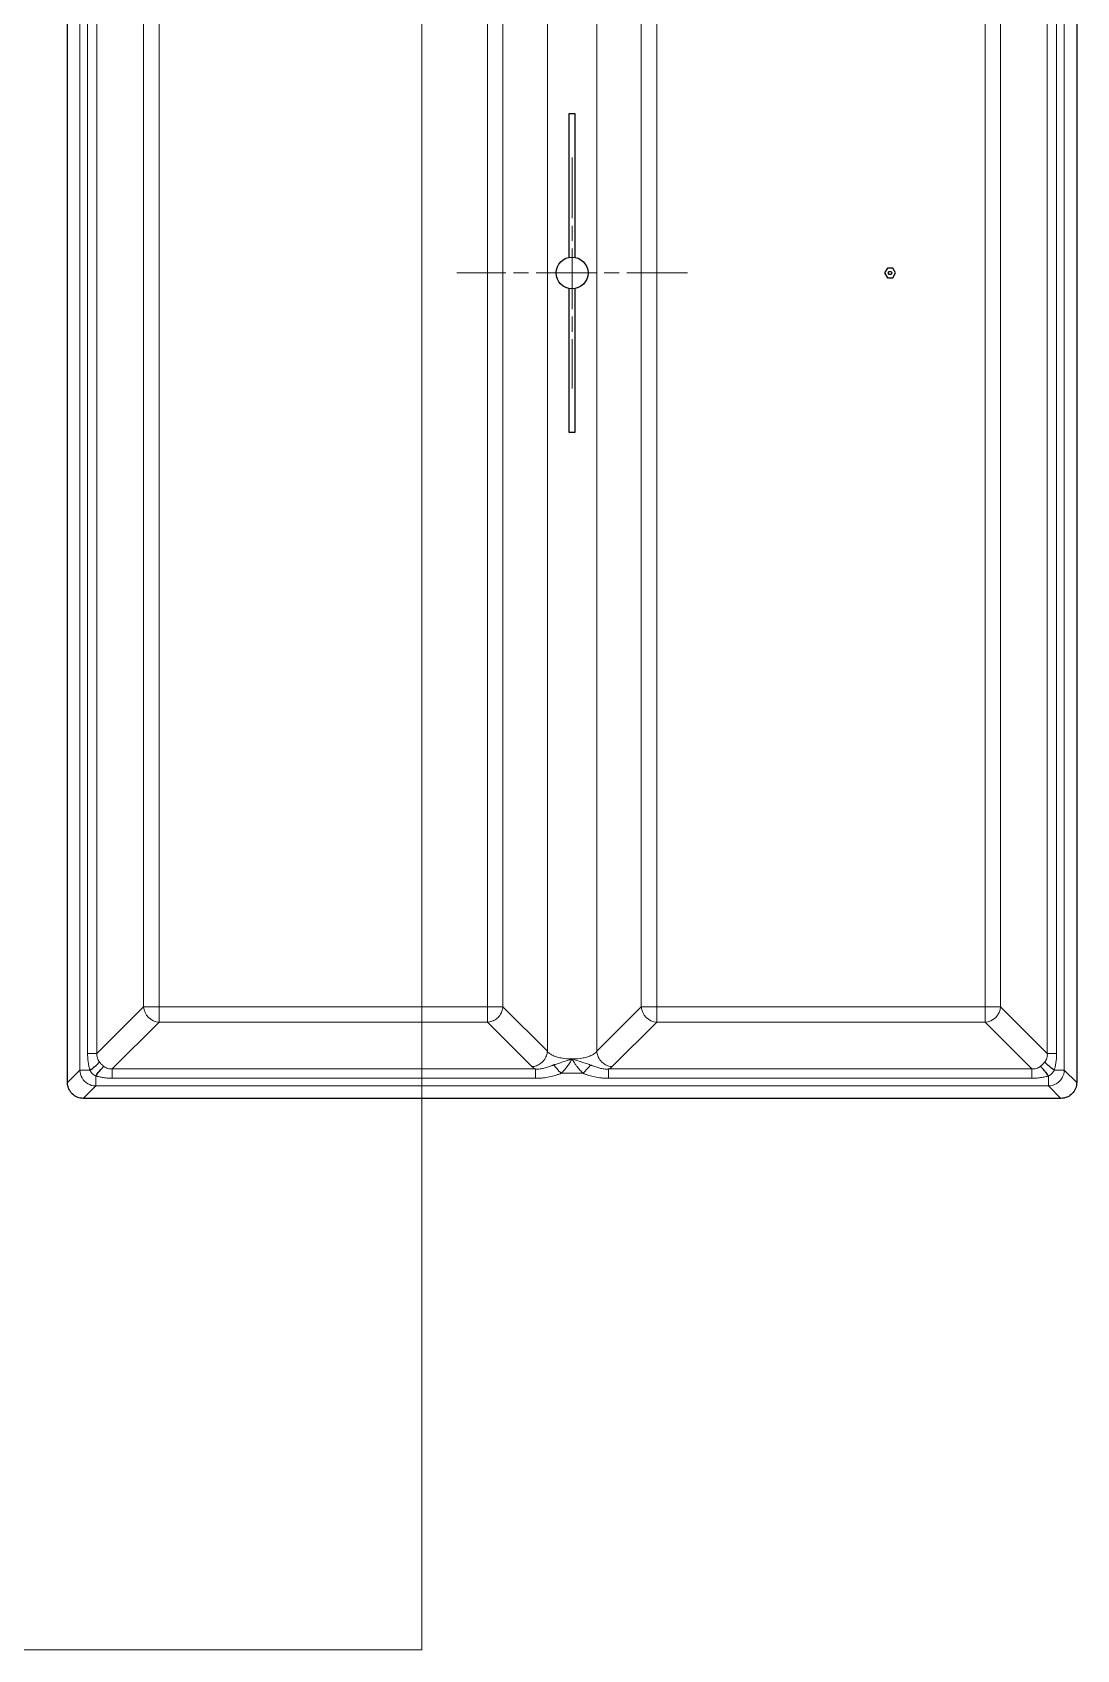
# Model space of a CAD drawing. Header units: millimetres. Extents: x 0 to 1486, y 0 to 1051.
# Drawn here: x 271.5 to 304.4, y 306.4 to 357.2 of the extents above; entities that cross this region are included whole.
import ezdxf

# ---------------------------------------------------------------- set-up
doc = ezdxf.new("R2010")
doc.units = ezdxf.units.MM
doc.header["$LTSCALE"] = 1.25
doc.linetypes.add('CHAIN', pattern=[0.3543, 0.2362, -0.0295, 0.0591, -0.0295])
for name, color, linetype, lineweight, true_color in [('Detailkreislinien(DIN)', 7, 'Continuous', 9, 0x262659), ('Mittelpunktmarkierung(DIN)', 7, 'Continuous', 9, 0x262659), ('Sichtbare Kanten(DIN)', 7, 'Continuous', 25, 0x262659), ('Sichtbare tangentiale Kanten(DIN)', 7, 'Continuous', 15, 0x1a1a3e)]:
    doc.layers.add(name, color=color, linetype=linetype, lineweight=lineweight, true_color=true_color)

# ---------------------------------------------------------------- blocks, each defined once
blk = doc.blocks.new('2DDetail0')
at = {"layer": 'Detailkreislinien(DIN)', "flags": 128}
blk.add_lwpolyline([(180.526, 245.112), (227.022, 245.112), (227.022, 313.674), (180.526, 313.674), (180.526, 245.112)], dxfattribs=at)

msp = doc.modelspace()

# ---------------------------------------------------------------- linework, layer by layer
at = {"layer": 'Mittelpunktmarkierung(DIN)', "linetype": 'CHAIN', "ltscale": 6.444903}
for p, q in [((288.4985, 353.2739), (288.4985, 346.0239)), ((292.1235, 349.6489), (284.8735, 349.6489))]:
    msp.add_line(p, q, dxfattribs=at)
at = {"layer": 'Sichtbare Kanten(DIN)'}
for p, q in [((272.6335, 324.209), (272.6335, 375.0887)), ((304.3635, 375.0887), (304.3635, 324.209)), ((288.5985, 354.6489), (288.3985, 354.6489)), ((288.3985, 354.6489), (288.3985, 350.1388)), ((288.5985, 350.1388), (288.5985, 354.6489)), ((298.4119, 349.7989), (298.3253, 349.6489)), ((298.3253, 349.6489), (298.4119, 349.4989)), ((298.5851, 349.7989), (298.4119, 349.7989)), ((298.4407, 349.6489), (298.4696, 349.6989)), ((298.4696, 349.5989), (298.4407, 349.6489)), ((298.4696, 349.6989), (298.5273, 349.6989)), ((298.5273, 349.6989), (298.5562, 349.6489)), ((298.5562, 349.6489), (298.5273, 349.5989)), ((298.6717, 349.6489), (298.5851, 349.7989)), ((298.5851, 349.4989), (298.6717, 349.6489)), ((288.3985, 349.159), (288.3985, 344.6489)), ((288.5985, 344.6489), (288.5985, 349.159)), ((298.4119, 349.4989), (298.5851, 349.4989)), ((298.5273, 349.5989), (298.4696, 349.5989)), ((288.3985, 344.6489), (288.5985, 344.6489)), ((303.8683, 323.7139), (273.1286, 323.7139))]:
    msp.add_line(p, q, dxfattribs=at)
msp.add_circle((288.4985, 349.6489), 0.5, dxfattribs=at)
for points, knots in [([(273.3397, 324.5991), (273.3555, 324.6108), (273.3711, 324.6224), (273.3864, 324.634), (273.4054, 324.6485), (273.424, 324.6629), (273.4417, 324.6769), (273.4524, 324.6854), (273.4628, 324.6937), (273.4728, 324.7019), (273.493, 324.7183), (273.5119, 324.7341), (273.5292, 324.7492), (273.5466, 324.7642), (273.5623, 324.7784), (273.5763, 324.7916), (273.5833, 324.7982), (273.5898, 324.8045), (273.5959, 324.8106), (273.6059, 324.8206), (273.6147, 324.8299), (273.622, 324.8383), (273.6279, 324.8451), (273.6328, 324.8512), (273.6368, 324.8567)], [-1.0769104, -1.0769104, -1.0769104, -1.0769104, -0.9572537, -0.9572537, -0.9572537, -0.8077, -0.8077, -0.8077, -0.7179403, -0.7179403, -0.7179403, -0.5384552, -0.5384552, -0.5384552, -0.3589701, -0.3589701, -0.3589701, -0.2692104, -0.2692104, -0.2692104, -0.1196567, -0.1196567, -0.1196567, 0, 0, 0, 0]), ([(303.6573, 324.5991), (303.6414, 324.6108), (303.6258, 324.6224), (303.6106, 324.634), (303.5915, 324.6485), (303.573, 324.6629), (303.5552, 324.6769), (303.5445, 324.6854), (303.5342, 324.6937), (303.5241, 324.7019), (303.5039, 324.7183), (303.485, 324.7341), (303.4677, 324.7492), (303.4504, 324.7642), (303.4346, 324.7784), (303.4206, 324.7916), (303.4136, 324.7982), (303.4071, 324.8045), (303.4011, 324.8106), (303.391, 324.8206), (303.3822, 324.8299), (303.3749, 324.8383), (303.369, 324.8451), (303.3641, 324.8512), (303.3601, 324.8567)], [-1.0769104, -1.0769104, -1.0769104, -1.0769104, -0.9572537, -0.9572537, -0.9572537, -0.8077, -0.8077, -0.8077, -0.7179403, -0.7179403, -0.7179403, -0.5384552, -0.5384552, -0.5384552, -0.3589701, -0.3589701, -0.3589701, -0.2692104, -0.2692104, -0.2692104, -0.1196567, -0.1196567, -0.1196567, 0, 0, 0, 0]), ([(273.5187, 324.4201), (273.5304, 324.4359), (273.542, 324.4515), (273.5536, 324.4668), (273.5681, 324.4858), (273.5825, 324.5044), (273.5965, 324.5221), (273.605, 324.5328), (273.6133, 324.5432), (273.6215, 324.5532), (273.6379, 324.5734), (273.6537, 324.5923), (273.6687, 324.6096), (273.6838, 324.627), (273.698, 324.6427), (273.7112, 324.6567), (273.7178, 324.6637), (273.7241, 324.6702), (273.7302, 324.6763), (273.7402, 324.6863), (273.7495, 324.6951), (273.7579, 324.7024), (273.7647, 324.7083), (273.7708, 324.7132), (273.7763, 324.7172)], [-1.0769104, -1.0769104, -1.0769104, -1.0769104, -0.9572537, -0.9572537, -0.9572537, -0.8077, -0.8077, -0.8077, -0.7179403, -0.7179403, -0.7179403, -0.5384552, -0.5384552, -0.5384552, -0.3589701, -0.3589701, -0.3589701, -0.2692104, -0.2692104, -0.2692104, -0.1196567, -0.1196567, -0.1196567, 0, 0, 0, 0]), ([(303.4782, 324.4201), (303.4666, 324.4359), (303.4549, 324.4515), (303.4433, 324.4668), (303.4288, 324.4858), (303.4145, 324.5044), (303.4004, 324.5221), (303.392, 324.5328), (303.3836, 324.5432), (303.3754, 324.5532), (303.359, 324.5734), (303.3432, 324.5923), (303.3282, 324.6096), (303.3131, 324.627), (303.2989, 324.6427), (303.2857, 324.6567), (303.2791, 324.6637), (303.2728, 324.6702), (303.2668, 324.6763), (303.2567, 324.6863), (303.2474, 324.6951), (303.239, 324.7024), (303.2323, 324.7083), (303.2261, 324.7132), (303.2206, 324.7172)], [-1.0769104, -1.0769104, -1.0769104, -1.0769104, -0.9572537, -0.9572537, -0.9572537, -0.8077, -0.8077, -0.8077, -0.7179403, -0.7179403, -0.7179403, -0.5384552, -0.5384552, -0.5384552, -0.3589701, -0.3589701, -0.3589701, -0.2692104, -0.2692104, -0.2692104, -0.1196567, -0.1196567, -0.1196567, 0, 0, 0, 0]), ([(273.1286, 323.7139), (273.0646, 323.7139), (273.0002, 323.7263), (272.8823, 323.7741), (272.8286, 323.8091), (272.7377, 323.8972), (272.701, 323.9501), (272.6616, 324.0397), (272.6511, 324.0727), (272.6371, 324.1401), (272.6335, 324.1746), (272.6335, 324.209)], [0, 0, 0, 0, 0.019193526, 0.019193526, 0.038166014, 0.038166014, 0.057250771, 0.057250771, 0.067667509, 0.067667509, 0.078108379, 0.078108379, 0.078108379, 0.078108379]), ([(304.3635, 324.209), (304.3635, 324.145), (304.351, 324.0806), (304.3033, 323.9627), (304.2683, 323.909), (304.1801, 323.8181), (304.1272, 323.7814), (304.0376, 323.742), (304.0046, 323.7315), (303.9372, 323.7175), (303.9028, 323.7139), (303.8683, 323.7139)], [0, 0, 0, 0, 0.019193526, 0.019193526, 0.038166014, 0.038166014, 0.057250771, 0.057250771, 0.067667509, 0.067667509, 0.078108379, 0.078108379, 0.078108379, 0.078108379])]:
    msp.add_open_spline(points, degree=3, knots=knots, dxfattribs=at)
at = {"layer": 'Sichtbare tangentiale Kanten(DIN)'}
for p, q in [((273.0236, 324.5991), (273.0236, 374.6986)), ((303.9734, 374.6986), (303.9734, 324.5991)), ((273.2644, 374.1758), (273.2644, 325.122)), ((273.556, 374.1758), (273.556, 325.122)), ((287.7216, 374.1024), (287.7216, 325.1953)), ((289.2753, 374.1024), (289.2753, 325.1953)), ((303.4409, 374.1758), (303.4409, 325.122)), ((303.7325, 374.1758), (303.7325, 325.122)), ((275.0271, 326.593), (275.0271, 372.7047)), ((275.5126, 326.593), (275.5126, 372.7047)), ((285.8365, 372.7047), (285.8365, 326.593)), ((286.3221, 372.7047), (286.3221, 326.593)), ((290.6749, 372.7047), (290.6749, 326.593)), ((291.1604, 372.7047), (291.1604, 326.593)), ((301.4843, 372.7047), (301.4843, 326.593)), ((301.9699, 372.7047), (301.9699, 326.593)), ((273.556, 325.122), (275.0271, 326.593)), ((275.0271, 326.593), (275.5126, 326.593)), ((275.5126, 326.1075), (275.5126, 326.593)), ((285.8365, 326.593), (275.5126, 326.593)), ((285.8365, 326.593), (286.3221, 326.593)), ((285.8365, 326.593), (285.8365, 326.1075)), ((286.3221, 326.593), (287.7216, 325.1953)), ((290.6749, 326.593), (289.2753, 325.1953)), ((291.1604, 326.593), (290.6749, 326.593)), ((291.1604, 326.1075), (291.1604, 326.593)), ((301.4843, 326.593), (291.1604, 326.593)), ((301.4843, 326.593), (301.4843, 326.1075)), ((301.4843, 326.593), (301.9699, 326.593)), ((303.4409, 325.122), (301.9699, 326.593)), ((274.0416, 324.6364), (275.5126, 326.1075)), ((285.8365, 326.1075), (275.5126, 326.1075)), ((285.8365, 326.1075), (287.2361, 324.7097)), ((291.1604, 326.1075), (289.7608, 324.7097)), ((301.4843, 326.1075), (291.1604, 326.1075)), ((302.9553, 324.6364), (301.4843, 326.1075)), ((273.556, 325.122), (273.2644, 325.122)), ((303.4409, 325.122), (303.7325, 325.122)), ((272.6335, 324.209), (273.0236, 324.5991)), ((274.0416, 324.3449), (274.0416, 324.6364)), ((274.0416, 324.6364), (287.35, 324.6364)), ((274.0416, 324.3449), (287.35, 324.3449)), ((287.35, 324.6364), (287.35, 324.3449)), ((288.8459, 324.5001), (288.1512, 324.5001)), ((289.647, 324.3449), (289.647, 324.6364)), ((289.647, 324.6364), (302.9553, 324.6364)), ((289.647, 324.3449), (302.9553, 324.3449)), ((302.9553, 324.6364), (302.9553, 324.3449)), ((303.6573, 324.5991), (303.9734, 324.5991)), ((304.3635, 324.209), (303.9734, 324.5991)), ((273.1286, 323.7139), (273.5187, 324.104)), ((303.4782, 324.104), (273.5187, 324.104)), ((303.8683, 323.7139), (303.4782, 324.104))]:
    msp.add_line(p, q, dxfattribs=at)
for centre, major_axis, ratio, start_param, end_param in [((275.5126, 326.593), (0.3536, -0.3536), 0.9446321, 3.9554703, 5.4693077), ((291.1604, 326.593), (0.3533, -0.3538), 0.9445654, 3.9561594, 5.4699263), ((301.4843, 326.593), (-0.3536, -0.3536), 0.9446321, 0.8138776, 2.327715), ((288.1512, 324.5001), (0.3344, -0.3717), 0.0000692, 3.9311732, 4.7123471), ((288.8458, 324.5), (0.3343, 0.3717), 0.0000692, 4.7125872, 5.493443), ((288.2928, 324.7683), (1.094, -0.0179), 0.2634519, 3.4077328, 3.677844), ((288.7041, 324.7683), (1.094, 0.0179), 0.2634519, 5.746934, 6.0170452)]:
    msp.add_ellipse(centre, major_axis=major_axis, ratio=ratio, start_param=start_param, end_param=end_param, dxfattribs=at)
for points, knots in [([(285.8365, 326.1075), (285.8482, 326.1081), (285.8599, 326.1092), (285.8716, 326.1107), (285.8949, 326.1138), (285.918, 326.1185), (285.9409, 326.1248), (285.9665, 326.1319), (285.9918, 326.141), (286.0162, 326.1521), (286.0244, 326.1557), (286.0324, 326.1597), (286.0404, 326.1638), (286.0881, 326.1885), (286.1322, 326.2208), (286.1705, 326.2591), (286.2087, 326.2973), (286.241, 326.3414), (286.2657, 326.3892), (286.2699, 326.3971), (286.2738, 326.4052), (286.2775, 326.4133), (286.2885, 326.4378), (286.2977, 326.463), (286.3048, 326.4887), (286.3111, 326.5115), (286.3158, 326.5347), (286.3188, 326.558), (286.3203, 326.5697), (286.3214, 326.5813), (286.3221, 326.593)], [0, 0, 0, 0, 0.0720856, 0.0720856, 0.0720856, 0.2162567, 0.2162567, 0.2162567, 0.3784425, 0.3784425, 0.3784425, 0.4325134, 0.4325134, 0.4325134, 0.7568985, 0.7568985, 0.7568985, 1.0812835, 1.0812835, 1.0812835, 1.1353545, 1.1353545, 1.1353545, 1.2975402, 1.2975402, 1.2975402, 1.4417114, 1.4417114, 1.4417114, 1.5137969, 1.5137969, 1.5137969, 1.5137969]), ([(273.2644, 325.122), (273.2645, 325.1103), (273.2646, 325.0986), (273.2648, 325.0869), (273.2649, 325.0752), (273.2653, 325.0635), (273.2657, 325.0519), (273.2665, 325.0286), (273.2677, 325.0054), (273.2693, 324.9823), (273.2726, 324.9363), (273.2774, 324.8909), (273.2838, 324.8468), (273.2902, 324.8025), (273.2982, 324.7595), (273.3076, 324.7181), (273.3123, 324.6975), (273.3174, 324.6772), (273.3227, 324.6573), (273.3254, 324.6474), (273.3281, 324.6376), (273.3309, 324.6279), (273.3338, 324.6182), (273.3367, 324.6086), (273.3397, 324.5991)], [0, 0, 0, 0, 0.03321382, 0.03321382, 0.03321382, 0.06641125, 0.06641125, 0.06641125, 0.13277377, 0.13277377, 0.13277377, 0.26517816, 0.26517816, 0.26517816, 0.3981672, 0.3981672, 0.3981672, 0.46455773, 0.46455773, 0.46455773, 0.4977404, 0.4977404, 0.4977404, 0.53089997, 0.53089997, 0.53089997, 0.53089997]), ([(273.556, 325.122), (273.5535, 325.0727), (273.5655, 324.9764), (273.6094, 324.8941), (273.6368, 324.8567)], [0, 0, 0, 0, 0.14249094, 0.285274, 0.285274, 0.285274, 0.285274]), ([(273.6368, 324.8567), (273.6559, 324.8308), (273.6986, 324.7799), (273.7494, 324.737), (273.7763, 324.7172)], [0, 0, 0, 0, 0.09759049, 0.19891575, 0.19891575, 0.19891575, 0.19891575]), ([(287.7216, 325.1953), (287.7209, 325.1836), (287.7198, 325.1719), (287.7183, 325.1603), (287.7153, 325.137), (287.7106, 325.1138), (287.7043, 325.091), (287.6972, 325.0653), (287.6881, 325.04), (287.677, 325.0156), (287.6733, 325.0075), (287.6694, 324.9994), (287.6653, 324.9914), (287.6488, 324.9596), (287.6289, 324.9294), (287.6062, 324.9015), (287.5948, 324.8875), (287.5828, 324.8741), (287.57, 324.8613), (287.5573, 324.8486), (287.5439, 324.8365), (287.5299, 324.8251), (287.495, 324.7967), (287.4565, 324.7728), (287.4158, 324.7543), (287.3913, 324.7433), (287.3661, 324.7341), (287.3404, 324.727), (287.3176, 324.7207), (287.2944, 324.716), (287.2711, 324.713), (287.2594, 324.7115), (287.2478, 324.7104), (287.2361, 324.7097)], [-1.5137969, -1.5137969, -1.5137969, -1.5137969, -1.4417114, -1.4417114, -1.4417114, -1.2975402, -1.2975402, -1.2975402, -1.1353545, -1.1353545, -1.1353545, -1.0812835, -1.0812835, -1.0812835, -0.8650268, -0.8650268, -0.8650268, -0.7568985, -0.7568985, -0.7568985, -0.6487701, -0.6487701, -0.6487701, -0.3784425, -0.3784425, -0.3784425, -0.2162567, -0.2162567, -0.2162567, -0.0720856, -0.0720856, -0.0720856, 0, 0, 0, 0]), ([(287.9157, 324.7618), (287.9084, 324.7594), (287.9012, 324.757), (287.8941, 324.7546), (287.887, 324.7523), (287.8801, 324.7499), (287.8734, 324.7475), (287.8598, 324.7428), (287.8467, 324.738), (287.8339, 324.7334), (287.8057, 324.723), (287.7793, 324.7129), (287.7534, 324.7034), (287.7089, 324.6872), (287.666, 324.6728), (287.6229, 324.6615), (287.5809, 324.6505), (287.5386, 324.6426), (287.4961, 324.6381), (287.4703, 324.6354), (287.4443, 324.634), (287.4184, 324.6338), (287.407, 324.6337), (287.3955, 324.6339), (287.3841, 324.6344), (287.3727, 324.6348), (287.3613, 324.6356), (287.35, 324.6364)], [0, 0, 0, 0, 0.01897228, 0.01897228, 0.01897228, 0.03796594, 0.03796594, 0.03796594, 0.07600353, 0.07600353, 0.07600353, 0.16039524, 0.16039524, 0.16039524, 0.30539712, 0.30539712, 0.30539712, 0.44668431, 0.44668431, 0.44668431, 0.53247752, 0.53247752, 0.53247752, 0.57051482, 0.57051482, 0.57051482, 0.60860001, 0.60860001, 0.60860001, 0.60860001]), ([(287.7216, 325.1953), (287.7428, 325.161), (287.7785, 325.1281), (287.8265, 325.0983), (287.8425, 325.0884), (287.8598, 325.0788), (287.8785, 325.0697), (287.9158, 325.0514), (287.9583, 325.0348), (288.0049, 325.0203), (288.0515, 325.0057), (288.1023, 324.9932), (288.1557, 324.9831), (288.2625, 324.9629), (288.3803, 324.9523), (288.4985, 324.9523)], [-1.0975594, -1.0975594, -1.0975594, -1.0975594, -0.8232491, -0.8232491, -0.8232491, -0.7317063, -0.7317063, -0.7317063, -0.5486389, -0.5486389, -0.5486389, -0.3658531, -0.3658531, -0.3658531, 0, 0, 0, 0]), ([(287.9157, 324.7618), (287.9251, 324.7648), (287.9345, 324.7678), (287.944, 324.7709), (287.9536, 324.7741), (287.9633, 324.7772), (287.9731, 324.7804), (287.9927, 324.7869), (288.0129, 324.7935), (288.0338, 324.8004), (288.0769, 324.8146), (288.1231, 324.8298), (288.1735, 324.846), (288.2206, 324.861), (288.2712, 324.8769), (288.3247, 324.8942), (288.3523, 324.9031), (288.3807, 324.9123), (288.4098, 324.922), (288.4243, 324.9268), (288.4389, 324.9318), (288.4537, 324.9368), (288.4685, 324.9419), (288.4835, 324.947), (288.4985, 324.9523)], [0, 0, 0, 0, 0.0397614, 0.0397614, 0.0397614, 0.07945706, 0.07945706, 0.07945706, 0.15871475, 0.15871475, 0.15871475, 0.32258978, 0.32258978, 0.32258978, 0.4758974, 0.4758974, 0.4758974, 0.55516805, 0.55516805, 0.55516805, 0.59470833, 0.59470833, 0.59470833, 0.634183, 0.634183, 0.634183, 0.634183]), ([(288.1512, 324.5001), (288.1599, 324.5081), (288.1688, 324.5161), (288.1774, 324.5243), (288.1861, 324.5325), (288.1947, 324.5409), (288.2031, 324.5493), (288.22, 324.5661), (288.2365, 324.5834), (288.2525, 324.601), (288.2858, 324.6376), (288.3173, 324.6758), (288.3471, 324.7152), (288.3749, 324.752), (288.4003, 324.7906), (288.4251, 324.8294), (288.4379, 324.8495), (288.4505, 324.8698), (288.4628, 324.8902), (288.469, 324.9004), (288.4751, 324.9107), (288.481, 324.921), (288.487, 324.9314), (288.4928, 324.9418), (288.4985, 324.9523)], [0, 0, 0, 0, 0.03572785, 0.03572785, 0.03572785, 0.07149694, 0.07149694, 0.07149694, 0.14312062, 0.14312062, 0.14312062, 0.29141532, 0.29141532, 0.29141532, 0.42964001, 0.42964001, 0.42964001, 0.50120862, 0.50120862, 0.50120862, 0.53702584, 0.53702584, 0.53702584, 0.57289678, 0.57289678, 0.57289678, 0.57289678]), ([(288.4985, 324.9523), (288.6166, 324.9523), (288.7344, 324.9629), (288.8412, 324.9831), (288.8946, 324.9932), (288.9454, 325.0057), (288.992, 325.0203), (289.0387, 325.0348), (289.0811, 325.0514), (289.1184, 325.0697), (289.1371, 325.0788), (289.1544, 325.0884), (289.1704, 325.0983), (289.2184, 325.1281), (289.2541, 325.161), (289.2753, 325.1953)], [0, 0, 0, 0, 0.3658531, 0.3658531, 0.3658531, 0.5486389, 0.5486389, 0.5486389, 0.7317063, 0.7317063, 0.7317063, 0.8232491, 0.8232491, 0.8232491, 1.0975594, 1.0975594, 1.0975594, 1.0975594]), ([(288.4985, 324.9523), (288.6005, 324.9166), (288.7642, 324.8654), (288.9475, 324.8059), (289.0382, 324.7756), (289.0812, 324.7617)], [0, 0, 0, 0, 0.26896933, 0.45156768, 0.63416604, 0.63416604, 0.63416604, 0.63416604]), ([(288.4985, 324.9523), (288.5042, 324.9418), (288.5099, 324.9313), (288.5159, 324.921), (288.5218, 324.9107), (288.5279, 324.9004), (288.534, 324.8902), (288.5463, 324.8697), (288.5588, 324.8494), (288.5716, 324.8292), (288.5893, 324.8011), (288.6075, 324.7732), (288.627, 324.7462), (288.6355, 324.7344), (288.6441, 324.7228), (288.6529, 324.7112), (288.6818, 324.6732), (288.7123, 324.6363), (288.7445, 324.601), (288.7606, 324.5834), (288.7771, 324.5661), (288.794, 324.5492), (288.8024, 324.5408), (288.8109, 324.5325), (288.8196, 324.5243), (288.8283, 324.5161), (288.8371, 324.5081), (288.8459, 324.5001)], [0, 0, 0, 0, 0.0358734, 0.0358734, 0.0358734, 0.07170528, 0.07170528, 0.07170528, 0.14331927, 0.14331927, 0.14331927, 0.24303125, 0.24303125, 0.24303125, 0.28653163, 0.28653163, 0.28653163, 0.42986368, 0.42986368, 0.42986368, 0.50150264, 0.50150264, 0.50150264, 0.53727834, 0.53727834, 0.53727834, 0.5730102, 0.5730102, 0.5730102, 0.5730102]), ([(289.0812, 324.7617), (289.0885, 324.7593), (289.0957, 324.7569), (289.1028, 324.7546), (289.1099, 324.7522), (289.1168, 324.7498), (289.1236, 324.7475), (289.1372, 324.7427), (289.1503, 324.738), (289.163, 324.7333), (289.1912, 324.723), (289.2176, 324.7129), (289.2436, 324.7034), (289.2881, 324.6871), (289.331, 324.6727), (289.3741, 324.6615), (289.4161, 324.6505), (289.4584, 324.6426), (289.5009, 324.6381), (289.5267, 324.6354), (289.5526, 324.634), (289.5785, 324.6338), (289.5899, 324.6337), (289.6014, 324.6339), (289.6128, 324.6344), (289.6242, 324.6348), (289.6356, 324.6356), (289.647, 324.6364)], [0, 0, 0, 0, 0.01897293, 0.01897293, 0.01897293, 0.03796717, 0.03796717, 0.03796717, 0.07600559, 0.07600559, 0.07600559, 0.16042953, 0.16042953, 0.16042953, 0.30545971, 0.30545971, 0.30545971, 0.44674818, 0.44674818, 0.44674818, 0.53248555, 0.53248555, 0.53248555, 0.57052339, 0.57052339, 0.57052339, 0.60860904, 0.60860904, 0.60860904, 0.60860904]), ([(289.7608, 324.7097), (289.7492, 324.7104), (289.7375, 324.7115), (289.7258, 324.713), (289.7025, 324.716), (289.6793, 324.7207), (289.6565, 324.727), (289.6308, 324.7341), (289.6056, 324.7433), (289.5812, 324.7543), (289.5404, 324.7728), (289.5019, 324.7967), (289.467, 324.8251), (289.453, 324.8365), (289.4396, 324.8486), (289.4269, 324.8613), (289.4142, 324.8741), (289.4021, 324.8875), (289.3907, 324.9015), (289.368, 324.9294), (289.3481, 324.9596), (289.3316, 324.9914), (289.3275, 324.9994), (289.3236, 325.0075), (289.3199, 325.0156), (289.3088, 325.04), (289.2997, 325.0653), (289.2926, 325.091), (289.2863, 325.1138), (289.2816, 325.137), (289.2786, 325.1603), (289.2771, 325.1719), (289.276, 325.1836), (289.2753, 325.1953)], [-1.5137969, -1.5137969, -1.5137969, -1.5137969, -1.4417114, -1.4417114, -1.4417114, -1.2975402, -1.2975402, -1.2975402, -1.1353545, -1.1353545, -1.1353545, -0.8650268, -0.8650268, -0.8650268, -0.7568985, -0.7568985, -0.7568985, -0.6487701, -0.6487701, -0.6487701, -0.4325134, -0.4325134, -0.4325134, -0.3784425, -0.3784425, -0.3784425, -0.2162567, -0.2162567, -0.2162567, -0.0720856, -0.0720856, -0.0720856, 0, 0, 0, 0]), ([(303.3601, 324.8567), (303.341, 324.8308), (303.2983, 324.7799), (303.2475, 324.737), (303.2206, 324.7172)], [0, 0, 0, 0, 0.09759049, 0.19891575, 0.19891575, 0.19891575, 0.19891575]), ([(303.4409, 325.122), (303.4434, 325.0727), (303.4315, 324.9764), (303.3875, 324.8941), (303.3601, 324.8567)], [0, 0, 0, 0, 0.14249094, 0.285274, 0.285274, 0.285274, 0.285274]), ([(303.7325, 325.122), (303.7324, 325.1103), (303.7324, 325.0986), (303.7322, 325.0869), (303.732, 325.0752), (303.7317, 325.0635), (303.7312, 325.0519), (303.7304, 325.0286), (303.7292, 325.0054), (303.7276, 324.9823), (303.7244, 324.9363), (303.7195, 324.8909), (303.7131, 324.8468), (303.7067, 324.8025), (303.6987, 324.7595), (303.6893, 324.7181), (303.6846, 324.6975), (303.6796, 324.6772), (303.6742, 324.6573), (303.6716, 324.6474), (303.6688, 324.6376), (303.666, 324.6279), (303.6631, 324.6182), (303.6602, 324.6086), (303.6573, 324.5991)], [0, 0, 0, 0, 0.03321382, 0.03321382, 0.03321382, 0.06641125, 0.06641125, 0.06641125, 0.13277377, 0.13277377, 0.13277377, 0.26517816, 0.26517816, 0.26517816, 0.3981672, 0.3981672, 0.3981672, 0.46455773, 0.46455773, 0.46455773, 0.4977404, 0.4977404, 0.4977404, 0.53089997, 0.53089997, 0.53089997, 0.53089997]), ([(273.0236, 324.5991), (273.0261, 324.5991), (273.0299, 324.5991), (273.0349, 324.5991), (273.0417, 324.5991), (273.0508, 324.5991), (273.0621, 324.5991), (273.0672, 324.5991), (273.0727, 324.5991), (273.0786, 324.5991), (273.0953, 324.5991), (273.1153, 324.5991), (273.1381, 324.5991), (273.1541, 324.5991), (273.1716, 324.5991), (273.1901, 324.5991), (273.2071, 324.5991), (273.225, 324.5991), (273.2436, 324.5991), (273.2577, 324.5991), (273.2722, 324.5991), (273.287, 324.5991), (273.3042, 324.5991), (273.3218, 324.5991), (273.3397, 324.5991)], [0, 0, 0, 0, 0.1366456, 0.1366456, 0.1366456, 0.3250932, 0.3250932, 0.3250932, 0.4099368, 0.4099368, 0.4099368, 0.6502295, 0.6502295, 0.6502295, 0.8198736, 0.8198736, 0.8198736, 0.9753762, 0.9753762, 0.9753762, 1.0931648, 1.0931648, 1.0931648, 1.2298104, 1.2298104, 1.2298104, 1.2298104]), ([(273.3397, 324.5991), (273.348, 324.582), (273.3669, 324.5467), (273.4079, 324.4936), (273.4626, 324.4493), (273.4996, 324.4294), (273.5187, 324.4201)], [0, 0, 0, 0, 0.06385433, 0.1271103, 0.18750841, 0.25908506, 0.25908506, 0.25908506, 0.25908506]), ([(274.0416, 324.3449), (274.0299, 324.3449), (274.0182, 324.345), (274.0065, 324.3452), (273.9948, 324.3453), (273.9831, 324.3457), (273.9715, 324.3461), (273.9482, 324.3469), (273.925, 324.3481), (273.9019, 324.3497), (273.8559, 324.353), (273.8105, 324.3578), (273.7664, 324.3642), (273.7221, 324.3706), (273.6791, 324.3786), (273.6377, 324.388), (273.617, 324.3927), (273.5968, 324.3978), (273.5769, 324.4031), (273.567, 324.4058), (273.5572, 324.4085), (273.5475, 324.4113), (273.5378, 324.4142), (273.5282, 324.4171), (273.5187, 324.4201)], [0, 0, 0, 0, 0.03321382, 0.03321382, 0.03321382, 0.06641125, 0.06641125, 0.06641125, 0.13277377, 0.13277377, 0.13277377, 0.26517816, 0.26517816, 0.26517816, 0.3981672, 0.3981672, 0.3981672, 0.46455773, 0.46455773, 0.46455773, 0.4977404, 0.4977404, 0.4977404, 0.53089995, 0.53089995, 0.53089995, 0.53089995]), ([(273.5187, 324.4201), (273.5187, 324.3996), (273.5187, 324.3334), (273.5187, 324.232), (273.5187, 324.141), (273.5187, 324.1106), (273.5187, 324.104)], [-0.48919907, -0.48919907, -0.48919907, -0.48919907, -0.42706452, -0.28470968, -0.14235484, 0, 0, 0, 0]), ([(274.0416, 324.6364), (273.9923, 324.6339), (273.896, 324.6459), (273.8137, 324.6898), (273.7763, 324.7172)], [0, 0, 0, 0, 0.14249094, 0.285274, 0.285274, 0.285274, 0.285274]), ([(288.1512, 324.5001), (288.1441, 324.4973), (288.1372, 324.4945), (288.1302, 324.4917), (288.1232, 324.489), (288.1161, 324.4862), (288.109, 324.4835), (288.0949, 324.478), (288.0806, 324.4727), (288.0662, 324.4673), (288.0373, 324.4568), (288.0078, 324.4465), (287.9775, 324.4369), (287.9742, 324.4358), (287.9709, 324.4348), (287.9676, 324.4337), (287.9093, 324.4156), (287.8479, 324.3995), (287.7834, 324.3864), (287.7205, 324.3736), (287.6547, 324.3636), (287.5871, 324.3567), (287.5824, 324.3562), (287.5778, 324.3557), (287.5731, 324.3553), (287.5365, 324.3518), (287.4995, 324.3492), (287.4622, 324.3474), (287.4436, 324.3466), (287.4249, 324.3459), (287.4062, 324.3455), (287.3875, 324.3451), (287.3687, 324.345), (287.35, 324.3449)], [0, 0, 0, 0, 0.02583351, 0.02583351, 0.02583351, 0.0516036, 0.0516036, 0.0516036, 0.10300036, 0.10300036, 0.10300036, 0.20559562, 0.20559562, 0.20559562, 0.21673382, 0.21673382, 0.21673382, 0.41266739, 0.41266739, 0.41266739, 0.60358148, 0.60358148, 0.60358148, 0.61677746, 0.61677746, 0.61677746, 0.71958411, 0.71958411, 0.71958411, 0.77098124, 0.77098124, 0.77098124, 0.82236981, 0.82236981, 0.82236981, 0.82236981]), ([(288.8459, 324.5001), (288.8529, 324.4973), (288.8599, 324.4945), (288.8669, 324.4917), (288.8739, 324.489), (288.8809, 324.4862), (288.888, 324.4835), (288.9022, 324.478), (288.9164, 324.4727), (288.9309, 324.4673), (288.9597, 324.4567), (288.9892, 324.4465), (289.0195, 324.4368), (289.0228, 324.4358), (289.0261, 324.4347), (289.0295, 324.4337), (289.0877, 324.4155), (289.1491, 324.3995), (289.2137, 324.3864), (289.2765, 324.3736), (289.3423, 324.3636), (289.4099, 324.3567), (289.4146, 324.3562), (289.4192, 324.3557), (289.4239, 324.3553), (289.4604, 324.3518), (289.4974, 324.3492), (289.5347, 324.3474), (289.5533, 324.3466), (289.572, 324.3459), (289.5907, 324.3455), (289.6095, 324.3451), (289.6282, 324.345), (289.647, 324.3449)], [0, 0, 0, 0, 0.02582867, 0.02582867, 0.02582867, 0.05159429, 0.05159429, 0.05159429, 0.10298265, 0.10298265, 0.10298265, 0.20556131, 0.20556131, 0.20556131, 0.21674073, 0.21674073, 0.21674073, 0.4126769, 0.4126769, 0.4126769, 0.60355799, 0.60355799, 0.60355799, 0.61667445, 0.61667445, 0.61667445, 0.7194638, 0.7194638, 0.7194638, 0.77085237, 0.77085237, 0.77085237, 0.82223245, 0.82223245, 0.82223245, 0.82223245]), ([(302.9553, 324.6364), (303.0046, 324.6339), (303.1009, 324.6459), (303.1832, 324.6898), (303.2206, 324.7172)], [0, 0, 0, 0, 0.14249094, 0.285274, 0.285274, 0.285274, 0.285274]), ([(302.9553, 324.3449), (302.9671, 324.3449), (302.9787, 324.345), (302.9904, 324.3452), (303.0021, 324.3453), (303.0138, 324.3457), (303.0254, 324.3461), (303.0487, 324.3469), (303.072, 324.3481), (303.095, 324.3497), (303.1411, 324.353), (303.1865, 324.3578), (303.2305, 324.3642), (303.2748, 324.3706), (303.3178, 324.3786), (303.3592, 324.388), (303.3799, 324.3927), (303.4001, 324.3978), (303.42, 324.4031), (303.4299, 324.4058), (303.4397, 324.4085), (303.4494, 324.4113), (303.4591, 324.4142), (303.4687, 324.4171), (303.4782, 324.4201)], [0, 0, 0, 0, 0.03321382, 0.03321382, 0.03321382, 0.06641125, 0.06641125, 0.06641125, 0.13277377, 0.13277377, 0.13277377, 0.26517816, 0.26517816, 0.26517816, 0.3981672, 0.3981672, 0.3981672, 0.46455773, 0.46455773, 0.46455773, 0.4977404, 0.4977404, 0.4977404, 0.53089995, 0.53089995, 0.53089995, 0.53089995]), ([(303.6573, 324.5991), (303.6489, 324.582), (303.63, 324.5467), (303.589, 324.4936), (303.5344, 324.4493), (303.4973, 324.4294), (303.4782, 324.4201)], [0, 0, 0, 0, 0.06385433, 0.1271103, 0.18750841, 0.25908506, 0.25908506, 0.25908506, 0.25908506]), ([(303.4782, 324.104), (303.4782, 324.1106), (303.4782, 324.141), (303.4782, 324.232), (303.4782, 324.3334), (303.4782, 324.3996), (303.4782, 324.4201)], [0, 0, 0, 0, 0.14235484, 0.28470968, 0.42706452, 0.48919907, 0.48919907, 0.48919907, 0.48919907])]:
    msp.add_open_spline(points, degree=3, knots=knots, dxfattribs=at)
for points in [[(273.0236, 324.5991), (273.0249, 324.5134), (273.0728, 324.3423), (273.2619, 324.1532), (273.433, 324.1053), (273.5187, 324.104)], [(303.9734, 324.5991), (303.972, 324.5134), (303.9241, 324.3423), (303.735, 324.1532), (303.5639, 324.1053), (303.4782, 324.104)]]:
    msp.add_open_spline(points, degree=3, dxfattribs=at)

# ---------------------------------------------------------------- block references
at = {"layer": 'Detailkreislinien(DIN)', "xscale": 1.25, "yscale": 1.25, "zscale": 1.25}
msp.add_blockref('2DDetail0', (0, 0), dxfattribs=at)

doc.saveas('drawing.dxf')
